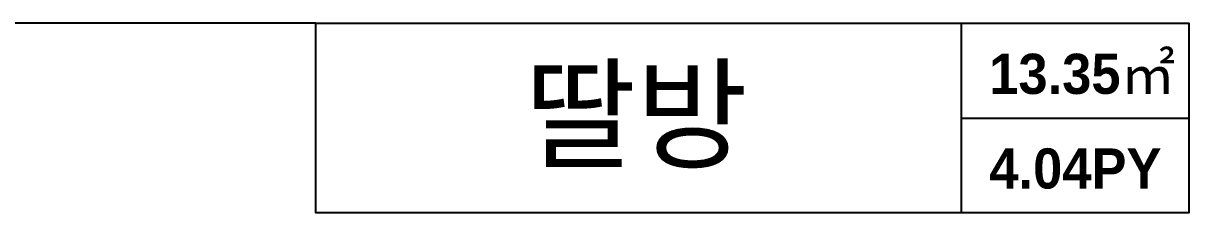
# Model space of a CAD drawing. Header units: inches. Extents: x -63256 to 33689, y -34490 to 100230.
# Drawn here: x 10242 to 12422, y 5052 to 5406 of the extents above; entities that cross this region are included whole.
import ezdxf
from ezdxf.enums import TextEntityAlignment as Align

# ---------------------------------------------------------------- set-up
doc = ezdxf.new("R2010")
doc.units = ezdxf.units.IN
doc.header["$LTSCALE"] = 100
doc.header["$MEASUREMENT"] = 0
doc.layers.add('0-ELC TEXT', color=7, linetype='Continuous')
doc.layers.add('03-TEXT', color=3, linetype='Continuous')
doc.styles.add('넥슨고딕', font='')
doc.styles.add('코레일둥고', font='')
doc.styles.get('넥슨고딕').set_extended_font_data('NEXON Lv1 Gothic Bold', bold=True)
doc.styles.get('코레일둥고').set_extended_font_data('Korail Round Gothic Medium')

msp = doc.modelspace()

# ---------------------------------------------------------------- linework, layer by layer
at = {"layer": '0-ELC TEXT'}
for p, q in [((10789.6, 5406), (9184.4, 5406)), ((11996.8, 5052.2), (11996.8, 5406)), ((11996.8, 5229.1), (12421.5, 5229.1))]:
    msp.add_line(p, q, dxfattribs=at)
msp.add_lwpolyline([(10789.6, 5406), (12421.5, 5406), (12421.5, 5052.2), (10789.6, 5052.2)], close=True, dxfattribs=at)

# ---------------------------------------------------------------- texts
at = {"layer": '03-TEXT'}
for s, height, style, p in [('13.35㎡', 75, '넥슨고딕', (12222.5, 5274.2)), ('딸방', 166.67, '코레일둥고', (11388.3, 5152.5)), ('4.04PY', 75, '넥슨고딕', (12209.7, 5097.3))]:
    msp.add_text(s, height=height, dxfattribs=dict(at, style=style)).set_placement(p, align=Align.CENTER)

doc.saveas('drawing.dxf')
